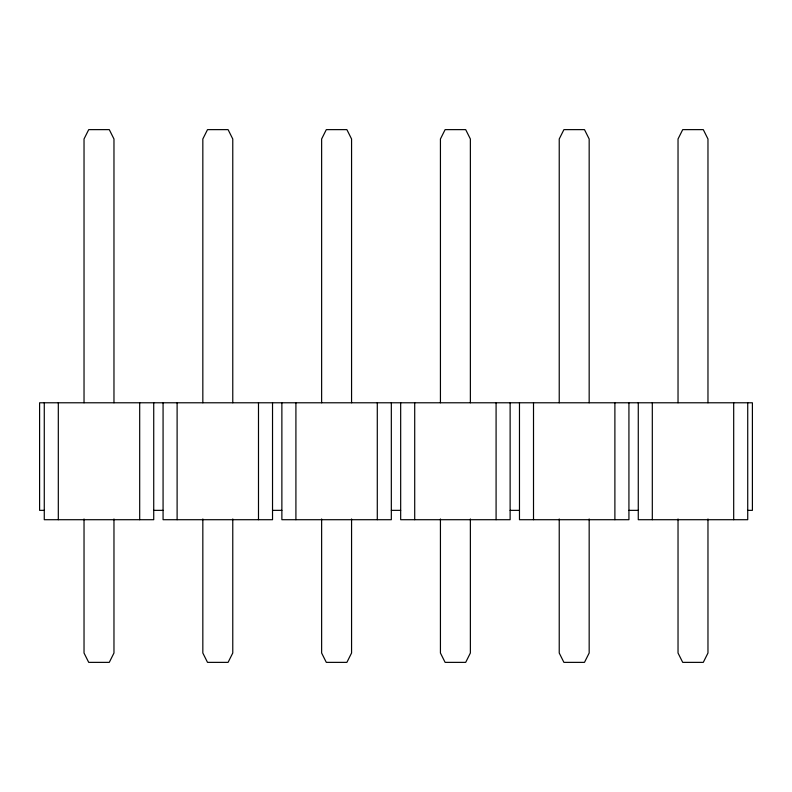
<?xml version="1.0" encoding="UTF-8"?>
<svg xmlns="http://www.w3.org/2000/svg" width="792" height="792" viewBox="0 0 792 792"><rect width="100%" height="100%" fill="white"/><g stroke="black" fill="none" stroke-linecap="round" stroke-linejoin="round"><path stroke-width="1.19" d="M44.273 510.355L39.6 510.355L39.6 402.781L752.4 402.781L752.4 510.355L747.727 510.355M153.727 510.355L163.073 510.355M272.527 510.355L281.873 510.355M391.327 510.355L400.673 510.355M510.127 510.355L519.473 510.355M628.927 510.355L638.273 510.355M747.727 402.781L747.727 519.71L638.273 519.71L638.273 402.781M733.689 402.781L733.689 519.71M707.969 402.781L707.969 138.986L703.286 129.631L682.714 129.631L678.031 138.986L678.031 402.781M707.969 518.968L707.969 653.014L703.286 662.369L682.714 662.369L678.031 653.014L678.031 518.968M652.311 402.781L652.311 519.71M628.927 402.781L628.927 519.71L519.473 519.71L519.473 402.781M614.889 402.781L614.889 519.71M589.169 402.781L589.169 138.986L584.486 129.631L563.914 129.631L559.231 138.986L559.231 402.781M589.169 518.968L589.169 653.014L584.486 662.369L563.914 662.369L559.231 653.014L559.231 518.968M533.511 402.781L533.511 519.71M510.127 402.781L510.127 519.71L400.673 519.71L400.673 402.781M496.089 402.781L496.089 519.71M470.369 402.781L470.369 138.986L465.686 129.631L445.114 129.631L440.431 138.986L440.431 402.781M470.369 518.968L470.369 653.014L465.686 662.369L445.114 662.369L440.431 653.014L440.431 518.968M414.711 402.781L414.711 519.71M391.327 402.781L391.327 519.71L281.873 519.71L281.873 402.781M377.289 402.781L377.289 519.71M351.569 402.781L351.569 138.986L346.886 129.631L326.314 129.631L321.631 138.986L321.631 402.781M351.569 518.968L351.569 653.014L346.886 662.369L326.314 662.369L321.631 653.014L321.631 518.968M295.911 402.781L295.911 519.71M272.527 402.781L272.527 519.71L163.073 519.71L163.073 402.781M258.489 402.781L258.489 519.71M232.769 402.781L232.769 138.986L228.086 129.631L207.514 129.631L202.831 138.986L202.831 402.781M232.769 518.968L232.769 653.014L228.086 662.369L207.514 662.369L202.831 653.014L202.831 518.968M177.111 402.781L177.111 519.71M153.727 402.781L153.727 519.71L44.273 519.71L44.273 402.781M139.689 402.781L139.689 519.71M113.969 402.781L113.969 138.986L109.286 129.631L88.714 129.631L84.031 138.986L84.031 402.781M113.969 518.968L113.969 653.014L109.286 662.369L88.714 662.369L84.031 653.014L84.031 518.968M58.311 402.781L58.311 519.71"/></g></svg>
